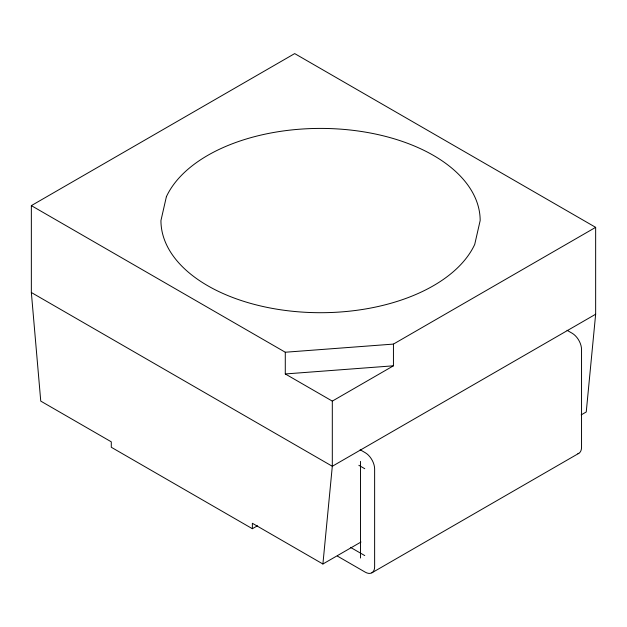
<?xml version="1.0" encoding="UTF-8"?>
<svg xmlns="http://www.w3.org/2000/svg" width="627" height="627" viewBox="0 0 627 627"><rect width="100%" height="100%" fill="white"/><g stroke="black" fill="none" stroke-linecap="round" stroke-linejoin="round"><path stroke-width="0.94" d="M257.446 525.779L252.367 528.71L252.367 523.279L322.905 564.002L332.31 466.269L332.31 401.108L393.442 365.807L393.442 344.09L595.65 227.35L595.65 314.229L586.245 411.97L581.166 414.902M252.367 528.71L111.292 447.263L111.292 441.831L40.755 401.108L31.35 292.511L31.35 205.625L294.69 53.593L595.65 227.35M595.65 314.229L332.31 466.269L31.35 292.511M322.905 564.002L361.011 542.01M371.882 572.812L578.792 453.352M31.35 205.625L285.285 352.233L393.442 344.09M285.285 352.233L285.285 373.958L393.442 365.807M567.051 330.296L572.137 333.235A13.3 7.681 60 0 1 581.542 349.521L581.542 447.263A13.3 7.681 60 0 1 577.867 453.752M285.285 373.958L332.31 401.108M360.141 449.755L365.227 452.694A13.3 7.681 60 0 1 374.632 468.98L374.632 566.722A13.3 7.681 60 0 1 365.227 572.153L337.373 556.071M358.84 465.289L364.765 468.714M350.477 547.347L364.765 555.593M360.525 461.37L360.525 558.046M166.382 196.713L160.943 220.563A159.611 92.145 0 0 0 299.722 311.917A159.611 92.145 0 0 0 474.725 244.412L480.164 220.563A159.611 92.145 0 0 0 341.386 129.201A159.611 92.145 0 0 0 166.382 196.713"/></g></svg>
